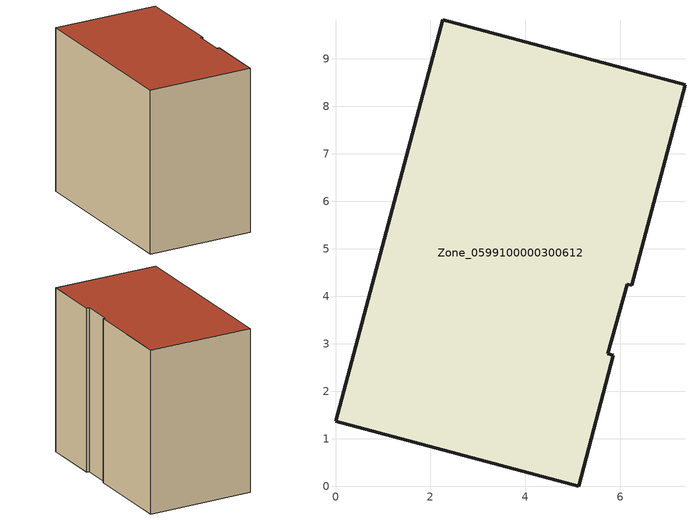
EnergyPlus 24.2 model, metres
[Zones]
Zone_0599100000300612
 floor ground (C_G): 0,1.37 2.26,9.83 7.36,8.45 6.24,4.23 6.14,4.26 5.74,2.79 5.85,2.77 5.12,0 z0
 wall outside (C_F): 2.26,9.83 0,1.37 5.12,0 5.85,2.77 5.74,2.79 6.14,4.26 6.24,4.23 7.36,8.45 2.26,9.83 z0:8.17
 roof outside (C_R): 7.36,8.45 2.26,9.83 0,1.37 5.12,0 5.85,2.77 5.74,2.79 6.14,4.26 6.24,4.23 z8.17
[BUILDING]
Pand.0599100000300612: North Axis=0; Terrain=City; Loads Convergence Tolerance Value=0.04; Temperature Convergence Tolerance Value=0.4; Solar Distribution=FullExterior; Maximum Number of Warmup Days=25; Minimum Number of Warmup Days=1
[Site:Location]
Rotterdam.The.Hague.AP_ZH_NLD Design_Conditions: Latitude=51.96; Longitude=4.45; Time Zone=1; Elevation=-4.5
[SITE:GROUNDTEMPERATURE:BUILDINGSURFACE]
18, 18, 18, 18, 18, 18, 18, 18, 18, 18, 18, 18
[MATERIAL] Thermal Absorptance=0.9; Solar Absorptance=0.7; Visible Absorptance=0.7
Name | Roughness | Thickness | Conductivity | Density | Specific Heat
G.TC.1975-1991 | MediumSmooth | 0.15 | 0.288461 | 540 | 1210
F.TC.1975-1991 | Rough | 0.3 | 0.230769 | 1920 | 840
R.TC.1975-1991 | MediumRough | 0.2 | 0.153846 | 1500 | 1000
[CONSTRUCTION]
C_G: G.TC.1975-1991
C_F: F.TC.1975-1991
C_R: R.TC.1975-1991
[ZONE]
Zone_0599100000300612: Type=1; Multiplier=1; Ceiling Height=Autocalculate; Volume=Autocalculate; Floor Area=autocalculate; Part of Total Floor Area=Yes
[ZONEINFILTRATION:DESIGNFLOWRATE]
Infil_Zone_0599100000300612: Zone or ZoneList or Space or SpaceList=Zone_0599100000300612; Schedule=AlwaysOn; Design Flow Rate Calculation Method=Flow/Area; Flow Rate per Floor Area=0.003; Constant Term Coefficient=1; Temperature Term Coefficient=0; Velocity Term Coefficient=0; Velocity Squared Term Coefficient=0
[HVACTEMPLATE:ZONE:IDEALLOADSAIRSYSTEM]
Zone_0599100000300612: Maximum Heating Supply Air Temperature=50; Minimum Cooling Supply Air Temperature=13; Maximum Heating Supply Air Humidity Ratio=0.0156; Minimum Cooling Supply Air Humidity Ratio=0.0077; Heating Limit=NoLimit; Cooling Limit=NoLimit; Dehumidification Control Type=ConstantSensibleHeatRatio; Cooling Sensible Heat Ratio=0.7; Dehumidification Setpoint=60; Humidification Control Type=None; Humidification Setpoint=30; Outdoor Air Method=None; Outdoor Air Flow Rate per Person=0.00944; Outdoor Air Flow Rate per Zone Floor Area=0; Outdoor Air Flow Rate per Zone=0; Demand Controlled Ventilation Type=None; Outdoor Air Economizer Type=NoEconomizer; Heat Recovery Type=None; Sensible Heat Recovery Effectiveness=0.7; Latent Heat Recovery Effectiveness=0.65
[ZONECONTROL:THERMOSTAT]
ThermostatControl_Zone_0599100000300612: Zone or ZoneList=Zone_0599100000300612; Control Type Schedule=DualSetpointControlType; Control 1=Thermostat_Zone_0599100000300612; Temperature Difference Between Cutout And Setpoint=0
[THERMOSTATSETPOINT:DUALSETPOINT]
Thermostat_Zone_0599100000300612: Heating Setpoint Temperature Schedule=HeatingSetpoint_Zone_0599100000300612; Cooling Setpoint Temperature Schedule=CoolingSetpoint_Zone_0599100000300612
[SCHEDULE:COMPACT]
HeatingSetpoint_Zone_0599100000300612: Through: 12/31, For: AllDays, Until: 24:00, 21
CoolingSetpoint_Zone_0599100000300612: Through: 12/31, For: AllDays, Until: 24:00, 24
DualSetpointControlType: Through: 12/31, For: AllDays, Until: 24:00, 4
AlwaysOn: Through: 12/31, For: AllDays, Until: 24:00, 1
